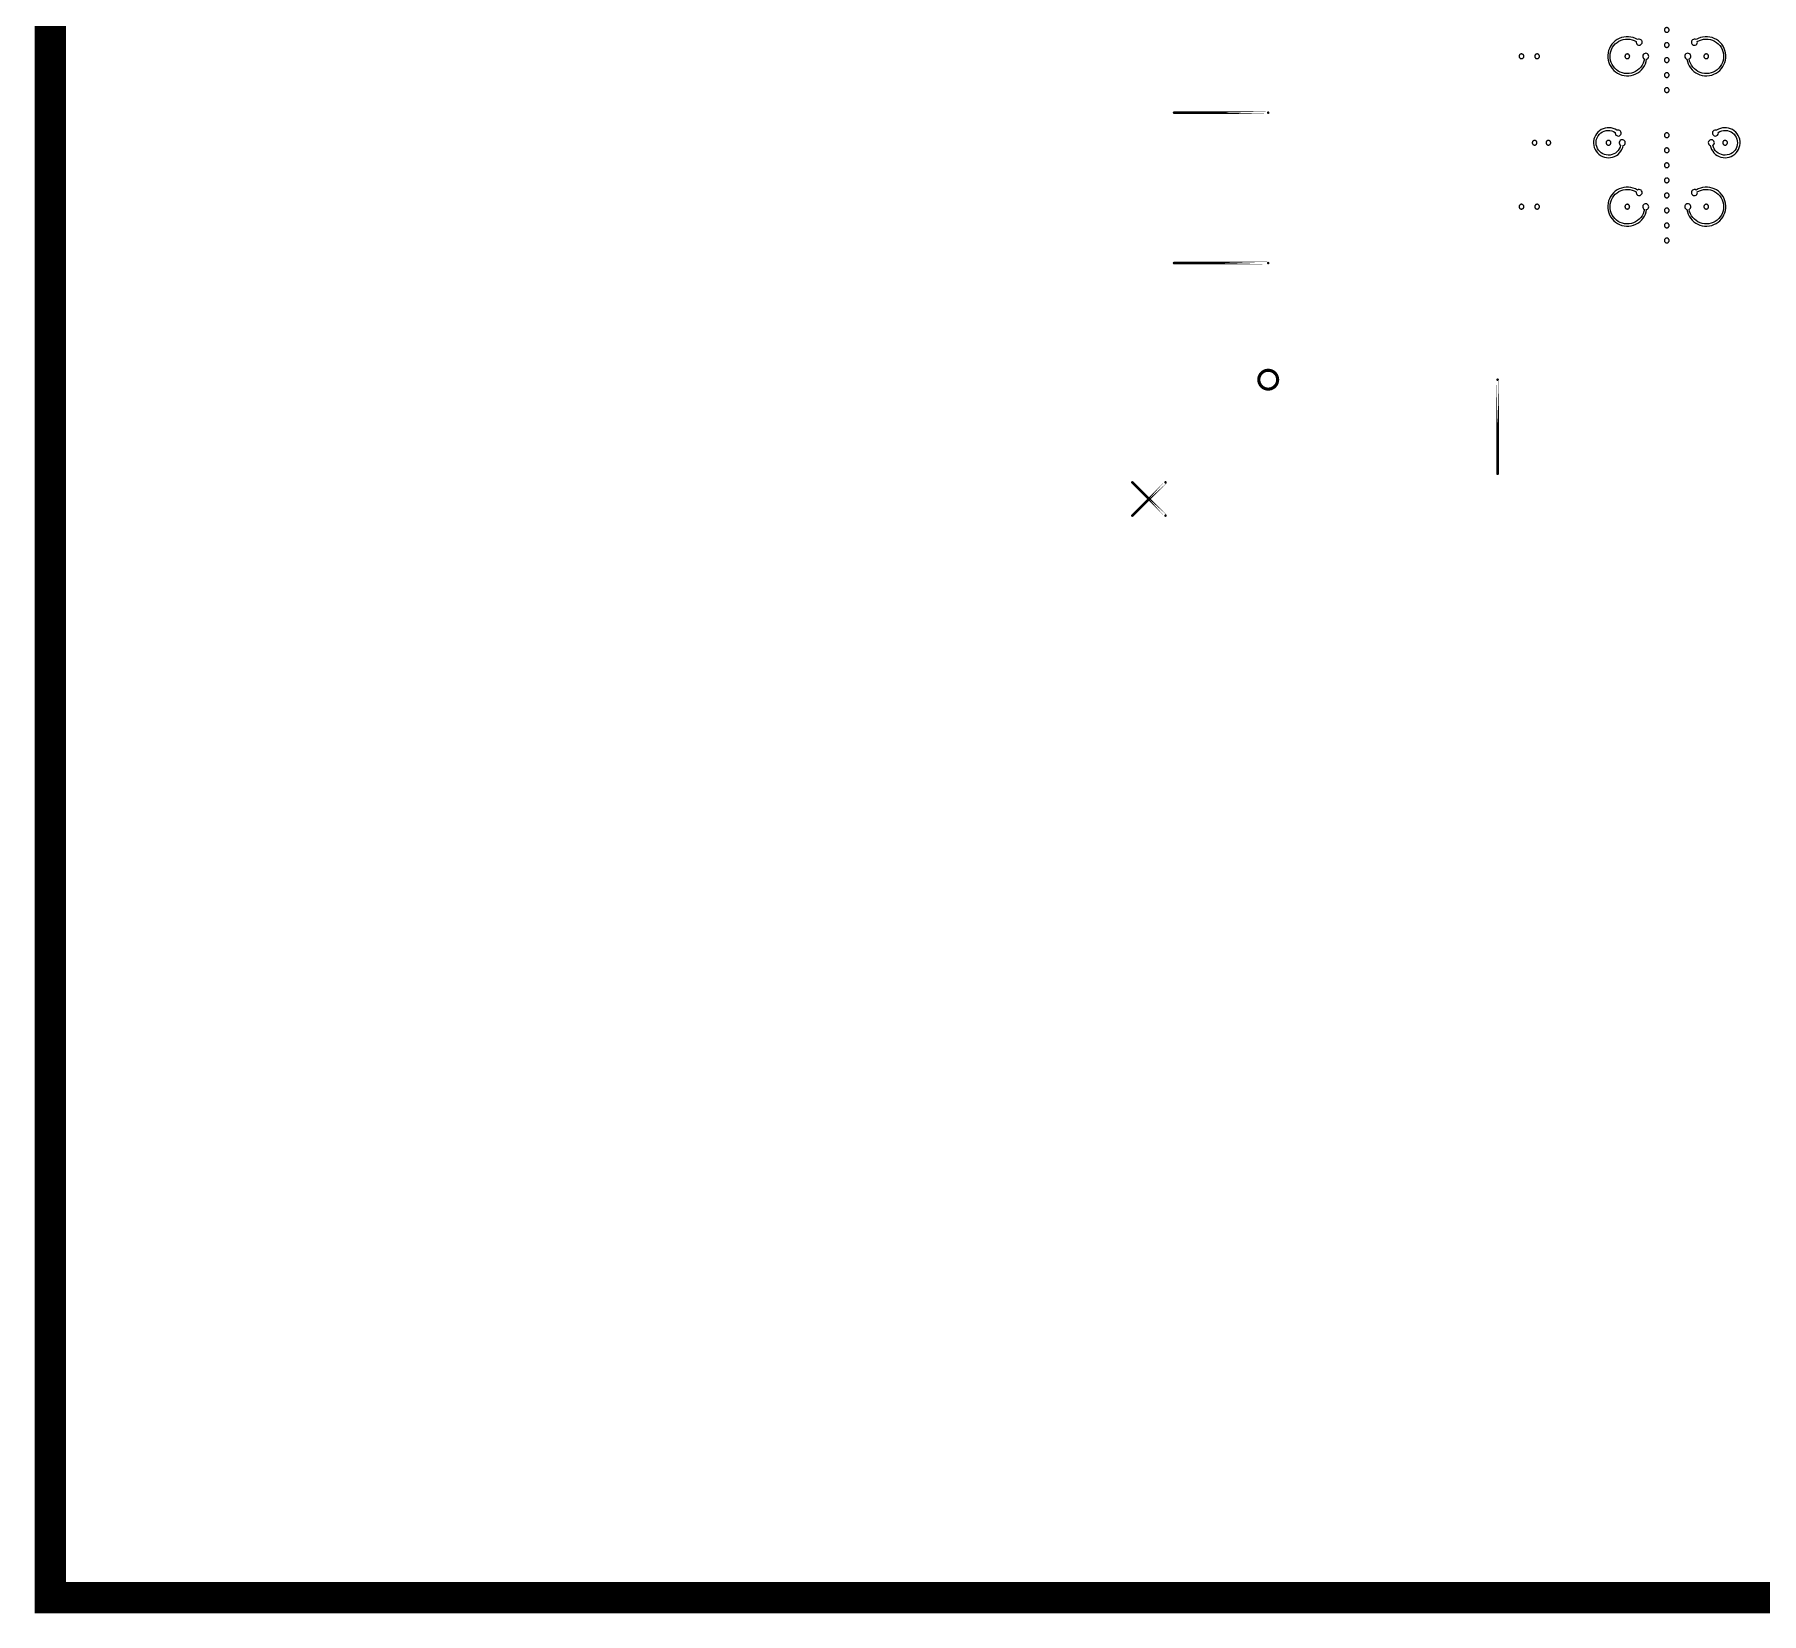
# Model space of a CAD drawing. Extents: x -100 to 100, y -100 to 100.
# Drawn here: x -100.5 to -45.5, y -100.5 to -50.2 of the extents above; entities that cross this region are included whole.
import ezdxf

# ---------------------------------------------------------------- set-up
doc = ezdxf.new("R2010")
doc.units = 0
doc.layers.get('0').update_dxf_attribs({"linetype": 'continuous'})
doc.layers.add('L1', color=7, linetype='continuous')

# ---------------------------------------------------------------- blocks, each defined once
blk = doc.blocks.new('LDI_XFL94-0512-011_L1_B1')
at = {"layer": 'L1'}
for points in [[(-49.973, -53.734), (-49.99, -53.793), (-50.015, -53.848), (-50.049, -53.898), (-50.091, -53.943), (-50.138, -53.98), (-50.191, -54.01), (-50.248, -54.032), (-50.308, -54.045), (-50.368, -54.048), (-50.429, -54.042), (-50.488, -54.026), (-50.544, -54.002), (-50.595, -53.97), (-50.641, -53.93), (-50.68, -53.884), (-50.712, -53.832), (-50.735, -53.775), (-50.749, -53.716), (-50.754, -53.656), (-50.75, -53.595), (-50.737, -53.536), (-50.714, -53.479), (-50.684, -53.427), (-50.645, -53.38), (-50.6, -53.339), (-50.549, -53.306), (-50.493, -53.281), (-50.435, -53.265), (-50.374, -53.258), (-50.314, -53.26), (-50.254, -53.272), (-50.197, -53.292), (-50.143, -53.322), (-50.146, -53.352), (-50.138, -53.381), (-50.122, -53.407), (-50.099, -53.426), (-50.071, -53.437), (-50.041, -53.439), (-50.012, -53.431), (-49.987, -53.415), (-49.967, -53.392), (-49.957, -53.364), (-49.955, -53.334), (-49.963, -53.305), (-49.979, -53.279), (-50.003, -53.26), (-50.031, -53.25), (-50.061, -53.248), (-50.09, -53.256), (-50.147, -53.223), (-50.209, -53.198), (-50.273, -53.182), (-50.339, -53.174), (-50.405, -53.176), (-50.47, -53.187), (-50.533, -53.206), (-50.593, -53.235), (-50.649, -53.271), (-50.699, -53.315), (-50.742, -53.365), (-50.778, -53.42), (-50.806, -53.48), (-50.826, -53.543), (-50.836, -53.609), (-50.838, -53.675), (-50.83, -53.741), (-50.813, -53.805), (-50.788, -53.866), (-50.755, -53.923), (-50.713, -53.975), (-50.666, -54.021), (-50.612, -54.06), (-50.553, -54.091), (-50.491, -54.113), (-50.426, -54.127), (-50.36, -54.132), (-50.294, -54.127), (-50.229, -54.114), (-50.167, -54.091), (-50.108, -54.061), (-50.054, -54.022), (-50.006, -53.976), (-49.965, -53.925), (-49.931, -53.868), (-49.906, -53.807), (-49.889, -53.742), (-49.862, -53.728), (-49.842, -53.705), (-49.83, -53.678), (-49.826, -53.648), (-49.833, -53.618), (-49.848, -53.592), (-49.87, -53.572), (-49.898, -53.56), (-49.928, -53.557), (-49.957, -53.564), (-49.983, -53.579), (-50.003, -53.602), (-50.015, -53.629), (-50.018, -53.659), (-50.011, -53.689), (-49.995, -53.714), (-49.973, -53.734)], [(-48.503, -53.338), (-48.513, -53.339), (-48.522, -53.341), (-48.532, -53.344), (-48.54, -53.348), (-48.549, -53.354), (-48.556, -53.36), (-48.562, -53.368), (-48.568, -53.376), (-48.572, -53.384), (-48.575, -53.394), (-48.577, -53.403), (-48.578, -53.413), (-48.577, -53.423), (-48.575, -53.433), (-48.572, -53.442), (-48.568, -53.451), (-48.562, -53.459), (-48.556, -53.466), (-48.549, -53.473), (-48.54, -53.478), (-48.532, -53.482), (-48.522, -53.486), (-48.513, -53.488), (-48.503, -53.488), (-48.493, -53.488), (-48.484, -53.486), (-48.474, -53.482), (-48.465, -53.478), (-48.457, -53.473), (-48.45, -53.466), (-48.443, -53.459), (-48.438, -53.451), (-48.434, -53.442), (-48.431, -53.433), (-48.429, -53.423), (-48.428, -53.413), (-48.429, -53.403), (-48.431, -53.394), (-48.434, -53.384), (-48.438, -53.376), (-48.443, -53.368), (-48.45, -53.36), (-48.457, -53.354), (-48.465, -53.348), (-48.474, -53.344), (-48.484, -53.341), (-48.493, -53.339), (-48.503, -53.338)], [(-47.117, -53.742), (-47.1, -53.807), (-47.075, -53.868), (-47.041, -53.925), (-47, -53.976), (-46.952, -54.022), (-46.898, -54.061), (-46.839, -54.091), (-46.777, -54.114), (-46.712, -54.127), (-46.646, -54.132), (-46.58, -54.127), (-46.515, -54.113), (-46.453, -54.091), (-46.394, -54.06), (-46.34, -54.021), (-46.293, -53.975), (-46.251, -53.923), (-46.218, -53.866), (-46.193, -53.805), (-46.176, -53.741), (-46.168, -53.675), (-46.17, -53.609), (-46.18, -53.543), (-46.2, -53.48), (-46.228, -53.42), (-46.264, -53.365), (-46.307, -53.315), (-46.357, -53.271), (-46.413, -53.235), (-46.473, -53.206), (-46.536, -53.187), (-46.601, -53.176), (-46.667, -53.174), (-46.733, -53.182), (-46.797, -53.198), (-46.859, -53.223), (-46.916, -53.256), (-46.945, -53.248), (-46.975, -53.25), (-47.003, -53.26), (-47.027, -53.279), (-47.043, -53.305), (-47.051, -53.334), (-47.049, -53.364), (-47.039, -53.392), (-47.019, -53.415), (-46.994, -53.431), (-46.965, -53.439), (-46.935, -53.437), (-46.907, -53.426), (-46.884, -53.407), (-46.868, -53.381), (-46.86, -53.352), (-46.863, -53.322), (-46.809, -53.292), (-46.752, -53.272), (-46.692, -53.26), (-46.632, -53.258), (-46.571, -53.265), (-46.513, -53.281), (-46.457, -53.306), (-46.406, -53.339), (-46.361, -53.38), (-46.322, -53.427), (-46.292, -53.479), (-46.269, -53.536), (-46.256, -53.595), (-46.252, -53.656), (-46.257, -53.716), (-46.271, -53.775), (-46.294, -53.832), (-46.326, -53.884), (-46.365, -53.93), (-46.411, -53.97), (-46.462, -54.002), (-46.518, -54.026), (-46.577, -54.042), (-46.638, -54.048), (-46.698, -54.045), (-46.758, -54.032), (-46.815, -54.01), (-46.868, -53.98), (-46.915, -53.943), (-46.957, -53.898), (-46.991, -53.848), (-47.016, -53.793), (-47.033, -53.734), (-47.011, -53.714), (-46.995, -53.689), (-46.988, -53.659), (-46.991, -53.629), (-47.003, -53.602), (-47.023, -53.579), (-47.049, -53.564), (-47.078, -53.557), (-47.108, -53.56), (-47.136, -53.572), (-47.158, -53.592), (-47.173, -53.618), (-47.18, -53.648), (-47.176, -53.678), (-47.164, -53.705), (-47.144, -53.728), (-47.117, -53.742)], [(-52.713, -53.578), (-52.722, -53.578), (-52.732, -53.58), (-52.741, -53.583), (-52.75, -53.588), (-52.758, -53.593), (-52.766, -53.6), (-52.772, -53.607), (-52.778, -53.615), (-52.782, -53.624), (-52.785, -53.633), (-52.787, -53.643), (-52.788, -53.653), (-52.787, -53.662), (-52.785, -53.672), (-52.782, -53.681), (-52.778, -53.69), (-52.772, -53.698), (-52.766, -53.706), (-52.758, -53.712), (-52.75, -53.718), (-52.741, -53.722), (-52.732, -53.725), (-52.722, -53.727), (-52.713, -53.728), (-52.703, -53.727), (-52.693, -53.725), (-52.684, -53.722), (-52.675, -53.718), (-52.667, -53.712), (-52.66, -53.706), (-52.653, -53.698), (-52.648, -53.69), (-52.643, -53.681), (-52.64, -53.672), (-52.638, -53.662), (-52.638, -53.653), (-52.638, -53.643), (-52.64, -53.633), (-52.643, -53.624), (-52.648, -53.615), (-52.653, -53.607), (-52.66, -53.6), (-52.667, -53.593), (-52.675, -53.588), (-52.684, -53.583), (-52.693, -53.58), (-52.703, -53.578), (-52.713, -53.578)], [(-52.275, -53.578), (-52.285, -53.578), (-52.295, -53.58), (-52.304, -53.583), (-52.313, -53.588), (-52.321, -53.593), (-52.328, -53.6), (-52.335, -53.607), (-52.34, -53.615), (-52.345, -53.624), (-52.348, -53.633), (-52.35, -53.643), (-52.35, -53.653), (-52.35, -53.662), (-52.348, -53.672), (-52.345, -53.681), (-52.34, -53.69), (-52.335, -53.698), (-52.328, -53.706), (-52.321, -53.712), (-52.313, -53.718), (-52.304, -53.722), (-52.295, -53.725), (-52.285, -53.727), (-52.275, -53.728), (-52.266, -53.727), (-52.256, -53.725), (-52.247, -53.722), (-52.238, -53.718), (-52.23, -53.712), (-52.222, -53.706), (-52.216, -53.698), (-52.21, -53.69), (-52.206, -53.681), (-52.203, -53.672), (-52.201, -53.662), (-52.2, -53.653), (-52.201, -53.643), (-52.203, -53.633), (-52.206, -53.624), (-52.21, -53.615), (-52.216, -53.607), (-52.222, -53.6), (-52.23, -53.593), (-52.238, -53.588), (-52.247, -53.583), (-52.256, -53.58), (-52.266, -53.578), (-52.275, -53.578)], [(-50.359, -53.578), (-50.369, -53.578), (-50.379, -53.58), (-50.388, -53.583), (-50.397, -53.588), (-50.405, -53.593), (-50.412, -53.6), (-50.419, -53.607), (-50.424, -53.615), (-50.429, -53.624), (-50.432, -53.633), (-50.434, -53.643), (-50.434, -53.653), (-50.434, -53.662), (-50.432, -53.672), (-50.429, -53.681), (-50.424, -53.69), (-50.419, -53.698), (-50.412, -53.706), (-50.405, -53.712), (-50.397, -53.718), (-50.388, -53.722), (-50.379, -53.725), (-50.369, -53.727), (-50.359, -53.728), (-50.349, -53.727), (-50.34, -53.725), (-50.331, -53.722), (-50.322, -53.718), (-50.314, -53.712), (-50.306, -53.706), (-50.3, -53.698), (-50.294, -53.69), (-50.29, -53.681), (-50.287, -53.672), (-50.285, -53.662), (-50.284, -53.653), (-50.285, -53.643), (-50.287, -53.633), (-50.29, -53.624), (-50.294, -53.615), (-50.3, -53.607), (-50.306, -53.6), (-50.314, -53.593), (-50.322, -53.588), (-50.331, -53.583), (-50.34, -53.58), (-50.349, -53.578), (-50.359, -53.578)], [(-48.503, -53.817), (-48.513, -53.818), (-48.522, -53.82), (-48.532, -53.823), (-48.54, -53.827), (-48.549, -53.833), (-48.556, -53.839), (-48.562, -53.847), (-48.568, -53.855), (-48.572, -53.864), (-48.575, -53.873), (-48.577, -53.882), (-48.578, -53.892), (-48.577, -53.902), (-48.575, -53.912), (-48.572, -53.921), (-48.568, -53.93), (-48.562, -53.938), (-48.556, -53.945), (-48.549, -53.952), (-48.54, -53.957), (-48.532, -53.962), (-48.522, -53.965), (-48.513, -53.967), (-48.503, -53.967), (-48.493, -53.967), (-48.484, -53.965), (-48.474, -53.962), (-48.465, -53.957), (-48.457, -53.952), (-48.45, -53.945), (-48.443, -53.938), (-48.438, -53.93), (-48.434, -53.921), (-48.431, -53.912), (-48.429, -53.902), (-48.428, -53.892), (-48.429, -53.882), (-48.431, -53.873), (-48.434, -53.864), (-48.438, -53.855), (-48.443, -53.847), (-48.45, -53.839), (-48.457, -53.833), (-48.465, -53.827), (-48.474, -53.823), (-48.484, -53.82), (-48.493, -53.818), (-48.503, -53.817)], [(-46.647, -53.578), (-46.656, -53.578), (-46.666, -53.58), (-46.675, -53.583), (-46.684, -53.588), (-46.692, -53.593), (-46.7, -53.6), (-46.706, -53.607), (-46.712, -53.615), (-46.716, -53.624), (-46.719, -53.633), (-46.721, -53.643), (-46.722, -53.653), (-46.721, -53.662), (-46.719, -53.672), (-46.716, -53.681), (-46.712, -53.69), (-46.706, -53.698), (-46.7, -53.706), (-46.692, -53.712), (-46.684, -53.718), (-46.675, -53.722), (-46.666, -53.725), (-46.656, -53.727), (-46.647, -53.728), (-46.637, -53.727), (-46.627, -53.725), (-46.618, -53.722), (-46.609, -53.718), (-46.601, -53.712), (-46.594, -53.706), (-46.587, -53.698), (-46.582, -53.69), (-46.577, -53.681), (-46.574, -53.672), (-46.572, -53.662), (-46.572, -53.653), (-46.572, -53.643), (-46.574, -53.633), (-46.577, -53.624), (-46.582, -53.615), (-46.587, -53.607), (-46.594, -53.6), (-46.601, -53.593), (-46.609, -53.588), (-46.618, -53.583), (-46.627, -53.58), (-46.637, -53.578), (-46.647, -53.578)], [(-48.503, -54.296), (-48.513, -54.297), (-48.522, -54.299), (-48.532, -54.302), (-48.54, -54.306), (-48.549, -54.312), (-48.556, -54.318), (-48.562, -54.326), (-48.568, -54.334), (-48.572, -54.343), (-48.575, -54.352), (-48.577, -54.361), (-48.578, -54.371), (-48.577, -54.381), (-48.575, -54.391), (-48.572, -54.4), (-48.568, -54.409), (-48.562, -54.417), (-48.556, -54.424), (-48.549, -54.431), (-48.54, -54.436), (-48.532, -54.441), (-48.522, -54.444), (-48.513, -54.446), (-48.503, -54.446), (-48.493, -54.446), (-48.484, -54.444), (-48.474, -54.441), (-48.465, -54.436), (-48.457, -54.431), (-48.45, -54.424), (-48.443, -54.417), (-48.438, -54.409), (-48.434, -54.4), (-48.431, -54.391), (-48.429, -54.381), (-48.428, -54.371), (-48.429, -54.361), (-48.431, -54.352), (-48.434, -54.343), (-48.438, -54.334), (-48.443, -54.326), (-48.45, -54.318), (-48.457, -54.312), (-48.465, -54.306), (-48.474, -54.302), (-48.484, -54.299), (-48.493, -54.297), (-48.503, -54.296)], [(-48.503, -54.775), (-48.513, -54.776), (-48.522, -54.778), (-48.532, -54.781), (-48.54, -54.785), (-48.549, -54.791), (-48.556, -54.797), (-48.562, -54.805), (-48.568, -54.813), (-48.572, -54.822), (-48.575, -54.831), (-48.577, -54.841), (-48.578, -54.85), (-48.577, -54.86), (-48.575, -54.87), (-48.572, -54.879), (-48.568, -54.888), (-48.562, -54.896), (-48.556, -54.903), (-48.549, -54.91), (-48.54, -54.915), (-48.532, -54.92), (-48.522, -54.923), (-48.513, -54.925), (-48.503, -54.925), (-48.493, -54.925), (-48.484, -54.923), (-48.474, -54.92), (-48.465, -54.915), (-48.457, -54.91), (-48.45, -54.903), (-48.443, -54.896), (-48.438, -54.888), (-48.434, -54.879), (-48.431, -54.87), (-48.429, -54.86), (-48.428, -54.85), (-48.429, -54.841), (-48.431, -54.831), (-48.434, -54.822), (-48.438, -54.813), (-48.443, -54.805), (-48.45, -54.797), (-48.457, -54.791), (-48.465, -54.785), (-48.474, -54.781), (-48.484, -54.778), (-48.493, -54.776), (-48.503, -54.775)], [(-49.216, -55.774), (-49.232, -55.845), (-49.257, -55.912), (-49.29, -55.976), (-49.332, -56.035), (-49.381, -56.088), (-49.436, -56.134), (-49.497, -56.172), (-49.562, -56.202), (-49.631, -56.224), (-49.701, -56.236), (-49.773, -56.239), (-49.845, -56.233), (-49.915, -56.217), (-49.983, -56.193), (-50.047, -56.159), (-50.106, -56.118), (-50.159, -56.069), (-50.205, -56.014), (-50.243, -55.954), (-50.274, -55.888), (-50.296, -55.82), (-50.308, -55.749), (-50.311, -55.677), (-50.305, -55.605), (-50.29, -55.535), (-50.265, -55.467), (-50.232, -55.403), (-50.191, -55.344), (-50.142, -55.291), (-50.087, -55.245), (-50.026, -55.206), (-49.961, -55.176), (-49.893, -55.154), (-49.822, -55.141), (-49.75, -55.138), (-49.678, -55.144), (-49.608, -55.159), (-49.54, -55.184), (-49.476, -55.217), (-49.479, -55.246), (-49.472, -55.274), (-49.458, -55.299), (-49.436, -55.319), (-49.409, -55.331), (-49.38, -55.335), (-49.352, -55.33), (-49.326, -55.316), (-49.305, -55.295), (-49.292, -55.269), (-49.287, -55.24), (-49.292, -55.211), (-49.304, -55.185), (-49.324, -55.164), (-49.35, -55.149), (-49.379, -55.143), (-49.408, -55.146), (-49.434, -55.158), (-49.501, -55.122), (-49.572, -55.095), (-49.646, -55.077), (-49.721, -55.067), (-49.797, -55.067), (-49.872, -55.076), (-49.946, -55.094), (-50.016, -55.121), (-50.083, -55.156), (-50.146, -55.199), (-50.202, -55.25), (-50.252, -55.307), (-50.295, -55.369), (-50.33, -55.437), (-50.356, -55.508), (-50.374, -55.582), (-50.382, -55.657), (-50.382, -55.733), (-50.372, -55.808), (-50.353, -55.881), (-50.325, -55.952), (-50.289, -56.018), (-50.245, -56.08), (-50.194, -56.136), (-50.136, -56.185), (-50.073, -56.227), (-50.005, -56.261), (-49.934, -56.287), (-49.86, -56.303), (-49.784, -56.311), (-49.708, -56.309), (-49.633, -56.298), (-49.56, -56.278), (-49.49, -56.25), (-49.424, -56.213), (-49.363, -56.168), (-49.307, -56.116), (-49.259, -56.058), (-49.218, -55.994), (-49.185, -55.926), (-49.16, -55.854), (-49.144, -55.78), (-49.118, -55.767), (-49.097, -55.746), (-49.083, -55.721), (-49.078, -55.692), (-49.081, -55.663), (-49.093, -55.636), (-49.113, -55.615), (-49.138, -55.6), (-49.166, -55.593), (-49.196, -55.595), (-49.223, -55.606), (-49.245, -55.625), (-49.261, -55.649), (-49.269, -55.678), (-49.268, -55.707), (-49.258, -55.734), (-49.24, -55.758), (-49.216, -55.774)], [(-48.503, -55.254), (-48.513, -55.255), (-48.522, -55.257), (-48.532, -55.26), (-48.54, -55.264), (-48.549, -55.27), (-48.556, -55.276), (-48.562, -55.284), (-48.568, -55.292), (-48.572, -55.301), (-48.575, -55.31), (-48.577, -55.32), (-48.578, -55.329), (-48.577, -55.339), (-48.575, -55.349), (-48.572, -55.358), (-48.568, -55.367), (-48.562, -55.375), (-48.556, -55.382), (-48.549, -55.389), (-48.54, -55.394), (-48.532, -55.399), (-48.522, -55.402), (-48.513, -55.404), (-48.503, -55.404), (-48.493, -55.404), (-48.484, -55.402), (-48.474, -55.399), (-48.465, -55.394), (-48.457, -55.389), (-48.45, -55.382), (-48.443, -55.375), (-48.438, -55.367), (-48.434, -55.358), (-48.431, -55.349), (-48.429, -55.339), (-48.428, -55.329), (-48.429, -55.32), (-48.431, -55.31), (-48.434, -55.301), (-48.438, -55.292), (-48.443, -55.284), (-48.45, -55.276), (-48.457, -55.27), (-48.465, -55.264), (-48.474, -55.26), (-48.484, -55.257), (-48.493, -55.255), (-48.503, -55.254)], [(-47.862, -55.78), (-47.846, -55.854), (-47.821, -55.926), (-47.788, -55.994), (-47.747, -56.058), (-47.699, -56.116), (-47.643, -56.168), (-47.582, -56.213), (-47.516, -56.25), (-47.446, -56.278), (-47.373, -56.298), (-47.298, -56.309), (-47.222, -56.311), (-47.146, -56.303), (-47.072, -56.287), (-47.001, -56.261), (-46.933, -56.227), (-46.87, -56.185), (-46.812, -56.136), (-46.761, -56.08), (-46.717, -56.018), (-46.681, -55.952), (-46.653, -55.881), (-46.634, -55.808), (-46.624, -55.733), (-46.624, -55.657), (-46.632, -55.582), (-46.65, -55.508), (-46.676, -55.437), (-46.711, -55.369), (-46.754, -55.307), (-46.804, -55.25), (-46.86, -55.199), (-46.923, -55.156), (-46.99, -55.121), (-47.06, -55.094), (-47.134, -55.076), (-47.209, -55.067), (-47.285, -55.067), (-47.36, -55.077), (-47.434, -55.095), (-47.505, -55.122), (-47.572, -55.158), (-47.598, -55.146), (-47.627, -55.143), (-47.656, -55.149), (-47.682, -55.164), (-47.702, -55.185), (-47.714, -55.211), (-47.719, -55.24), (-47.714, -55.269), (-47.701, -55.295), (-47.68, -55.316), (-47.654, -55.33), (-47.626, -55.335), (-47.597, -55.331), (-47.57, -55.319), (-47.548, -55.299), (-47.534, -55.274), (-47.527, -55.246), (-47.53, -55.217), (-47.466, -55.184), (-47.398, -55.159), (-47.328, -55.144), (-47.256, -55.138), (-47.184, -55.141), (-47.113, -55.154), (-47.045, -55.176), (-46.979, -55.206), (-46.919, -55.245), (-46.864, -55.291), (-46.815, -55.344), (-46.774, -55.403), (-46.741, -55.467), (-46.716, -55.535), (-46.701, -55.605), (-46.695, -55.677), (-46.698, -55.749), (-46.71, -55.82), (-46.732, -55.888), (-46.762, -55.954), (-46.801, -56.014), (-46.847, -56.069), (-46.9, -56.118), (-46.959, -56.159), (-47.023, -56.193), (-47.091, -56.217), (-47.161, -56.233), (-47.233, -56.239), (-47.305, -56.236), (-47.375, -56.224), (-47.444, -56.202), (-47.509, -56.172), (-47.57, -56.134), (-47.625, -56.088), (-47.674, -56.035), (-47.716, -55.976), (-47.749, -55.912), (-47.774, -55.845), (-47.79, -55.774), (-47.766, -55.758), (-47.748, -55.734), (-47.738, -55.707), (-47.737, -55.678), (-47.745, -55.649), (-47.761, -55.625), (-47.783, -55.606), (-47.81, -55.595), (-47.84, -55.593), (-47.868, -55.6), (-47.893, -55.615), (-47.913, -55.636), (-47.925, -55.663), (-47.928, -55.692), (-47.923, -55.721), (-47.909, -55.746), (-47.888, -55.767), (-47.862, -55.78)], [(-53.132, -55.614), (-53.142, -55.614), (-53.151, -55.616), (-53.16, -55.619), (-53.169, -55.624), (-53.177, -55.629), (-53.185, -55.636), (-53.191, -55.643), (-53.197, -55.651), (-53.201, -55.66), (-53.204, -55.669), (-53.206, -55.679), (-53.207, -55.689), (-53.206, -55.698), (-53.204, -55.708), (-53.201, -55.717), (-53.197, -55.726), (-53.191, -55.734), (-53.185, -55.742), (-53.177, -55.748), (-53.169, -55.754), (-53.16, -55.758), (-53.151, -55.761), (-53.142, -55.763), (-53.132, -55.764), (-53.122, -55.763), (-53.112, -55.761), (-53.103, -55.758), (-53.094, -55.754), (-53.086, -55.748), (-53.079, -55.742), (-53.072, -55.734), (-53.067, -55.726), (-53.062, -55.717), (-53.059, -55.708), (-53.057, -55.698), (-53.057, -55.689), (-53.057, -55.679), (-53.059, -55.669), (-53.062, -55.66), (-53.067, -55.651), (-53.072, -55.643), (-53.079, -55.636), (-53.086, -55.629), (-53.094, -55.624), (-53.103, -55.619), (-53.112, -55.616), (-53.122, -55.614), (-53.132, -55.614)], [(-52.635, -55.614), (-52.645, -55.614), (-52.654, -55.616), (-52.663, -55.619), (-52.672, -55.624), (-52.68, -55.629), (-52.688, -55.636), (-52.694, -55.643), (-52.7, -55.651), (-52.704, -55.66), (-52.707, -55.669), (-52.709, -55.679), (-52.71, -55.689), (-52.709, -55.698), (-52.707, -55.708), (-52.704, -55.717), (-52.7, -55.726), (-52.694, -55.734), (-52.688, -55.742), (-52.68, -55.748), (-52.672, -55.754), (-52.663, -55.758), (-52.654, -55.761), (-52.645, -55.763), (-52.635, -55.764), (-52.625, -55.763), (-52.615, -55.761), (-52.606, -55.758), (-52.597, -55.754), (-52.589, -55.748), (-52.582, -55.742), (-52.575, -55.734), (-52.57, -55.726), (-52.565, -55.717), (-52.562, -55.708), (-52.56, -55.698), (-52.56, -55.689), (-52.56, -55.679), (-52.562, -55.669), (-52.565, -55.66), (-52.57, -55.651), (-52.575, -55.643), (-52.582, -55.636), (-52.589, -55.629), (-52.597, -55.624), (-52.606, -55.619), (-52.615, -55.616), (-52.625, -55.614), (-52.635, -55.614)], [(-49.76, -55.614), (-49.77, -55.614), (-49.78, -55.616), (-49.789, -55.619), (-49.798, -55.624), (-49.806, -55.629), (-49.814, -55.636), (-49.82, -55.643), (-49.825, -55.651), (-49.83, -55.66), (-49.833, -55.669), (-49.835, -55.679), (-49.835, -55.689), (-49.835, -55.698), (-49.833, -55.708), (-49.83, -55.717), (-49.825, -55.726), (-49.82, -55.734), (-49.814, -55.742), (-49.806, -55.748), (-49.798, -55.754), (-49.789, -55.758), (-49.78, -55.761), (-49.77, -55.763), (-49.76, -55.764), (-49.751, -55.763), (-49.741, -55.761), (-49.732, -55.758), (-49.723, -55.754), (-49.715, -55.748), (-49.707, -55.742), (-49.701, -55.734), (-49.696, -55.726), (-49.691, -55.717), (-49.688, -55.708), (-49.686, -55.698), (-49.685, -55.689), (-49.686, -55.679), (-49.688, -55.669), (-49.691, -55.66), (-49.696, -55.651), (-49.701, -55.643), (-49.707, -55.636), (-49.715, -55.629), (-49.723, -55.624), (-49.732, -55.619), (-49.741, -55.616), (-49.751, -55.614), (-49.76, -55.614)], [(-48.503, -55.733), (-48.513, -55.734), (-48.522, -55.736), (-48.532, -55.739), (-48.54, -55.743), (-48.549, -55.749), (-48.556, -55.755), (-48.562, -55.763), (-48.568, -55.771), (-48.572, -55.78), (-48.575, -55.789), (-48.577, -55.799), (-48.578, -55.808), (-48.577, -55.818), (-48.575, -55.828), (-48.572, -55.837), (-48.568, -55.846), (-48.562, -55.854), (-48.556, -55.861), (-48.549, -55.868), (-48.54, -55.873), (-48.532, -55.878), (-48.522, -55.881), (-48.513, -55.883), (-48.503, -55.883), (-48.493, -55.883), (-48.484, -55.881), (-48.474, -55.878), (-48.465, -55.873), (-48.457, -55.868), (-48.45, -55.861), (-48.443, -55.854), (-48.438, -55.846), (-48.434, -55.837), (-48.431, -55.828), (-48.429, -55.818), (-48.428, -55.808), (-48.429, -55.799), (-48.431, -55.789), (-48.434, -55.78), (-48.438, -55.771), (-48.443, -55.763), (-48.45, -55.755), (-48.457, -55.749), (-48.465, -55.743), (-48.474, -55.739), (-48.484, -55.736), (-48.493, -55.734), (-48.503, -55.733)], [(-47.246, -55.614), (-47.255, -55.614), (-47.265, -55.616), (-47.274, -55.619), (-47.283, -55.624), (-47.291, -55.629), (-47.299, -55.636), (-47.305, -55.643), (-47.31, -55.651), (-47.315, -55.66), (-47.318, -55.669), (-47.32, -55.679), (-47.321, -55.689), (-47.32, -55.698), (-47.318, -55.708), (-47.315, -55.717), (-47.31, -55.726), (-47.305, -55.734), (-47.299, -55.742), (-47.291, -55.748), (-47.283, -55.754), (-47.274, -55.758), (-47.265, -55.761), (-47.255, -55.763), (-47.246, -55.764), (-47.236, -55.763), (-47.226, -55.761), (-47.217, -55.758), (-47.208, -55.754), (-47.2, -55.748), (-47.192, -55.742), (-47.186, -55.734), (-47.181, -55.726), (-47.176, -55.717), (-47.173, -55.708), (-47.171, -55.698), (-47.171, -55.689), (-47.171, -55.679), (-47.173, -55.669), (-47.176, -55.66), (-47.181, -55.651), (-47.186, -55.643), (-47.192, -55.636), (-47.2, -55.629), (-47.208, -55.624), (-47.217, -55.619), (-47.226, -55.616), (-47.236, -55.614), (-47.246, -55.614)], [(-48.503, -56.212), (-48.513, -56.213), (-48.522, -56.215), (-48.532, -56.218), (-48.54, -56.222), (-48.549, -56.228), (-48.556, -56.234), (-48.562, -56.242), (-48.568, -56.25), (-48.572, -56.259), (-48.575, -56.268), (-48.577, -56.278), (-48.578, -56.287), (-48.577, -56.297), (-48.575, -56.307), (-48.572, -56.316), (-48.568, -56.325), (-48.562, -56.333), (-48.556, -56.34), (-48.549, -56.347), (-48.54, -56.352), (-48.532, -56.357), (-48.522, -56.36), (-48.513, -56.362), (-48.503, -56.362), (-48.493, -56.362), (-48.484, -56.36), (-48.474, -56.357), (-48.465, -56.352), (-48.457, -56.347), (-48.45, -56.34), (-48.443, -56.333), (-48.438, -56.325), (-48.434, -56.316), (-48.431, -56.307), (-48.429, -56.297), (-48.428, -56.287), (-48.429, -56.278), (-48.431, -56.268), (-48.434, -56.259), (-48.438, -56.25), (-48.443, -56.242), (-48.45, -56.234), (-48.457, -56.228), (-48.465, -56.222), (-48.474, -56.218), (-48.484, -56.215), (-48.493, -56.213), (-48.503, -56.212)], [(-48.503, -56.691), (-48.513, -56.692), (-48.522, -56.694), (-48.532, -56.697), (-48.54, -56.702), (-48.549, -56.707), (-48.556, -56.713), (-48.562, -56.721), (-48.568, -56.729), (-48.572, -56.738), (-48.575, -56.747), (-48.577, -56.757), (-48.578, -56.766), (-48.577, -56.776), (-48.575, -56.786), (-48.572, -56.795), (-48.568, -56.804), (-48.562, -56.812), (-48.556, -56.82), (-48.549, -56.826), (-48.54, -56.831), (-48.532, -56.836), (-48.522, -56.839), (-48.513, -56.841), (-48.503, -56.841), (-48.493, -56.841), (-48.484, -56.839), (-48.474, -56.836), (-48.465, -56.831), (-48.457, -56.826), (-48.45, -56.82), (-48.443, -56.812), (-48.438, -56.804), (-48.434, -56.795), (-48.431, -56.786), (-48.429, -56.776), (-48.428, -56.766), (-48.429, -56.757), (-48.431, -56.747), (-48.434, -56.738), (-48.438, -56.729), (-48.443, -56.721), (-48.45, -56.713), (-48.457, -56.707), (-48.465, -56.702), (-48.474, -56.697), (-48.484, -56.694), (-48.493, -56.692), (-48.503, -56.691)]]:
    blk.add_lwpolyline(points, close=True, dxfattribs=at)
blk = doc.blocks.new('cutlineendpoint')
at = {"const_width": 0.04}
blk.add_lwpolyline([(-0.02, 0, 1), (0.02, 0, 1)], format="xyb", close=True, dxfattribs=at)

msp = doc.modelspace()

# ---------------------------------------------------------------- linework, layer by layer
at = {"layer": 'L1'}
for points, const_width in [([(-100, 100), (100, 100), (100, -100), (-100, -100)], 1), ([(-61.2, -52.695), (-64.2, -52.695)], 0.08), ([(-61.2, -57.485), (-64.2, -57.485)], 0.08), ([(-53.892, -61.2), (-53.892, -64.2)], 0.08), ([(-64.47, -64.47), (-65.53, -65.53)], 0.08), ([(-64.47, -65.53), (-65.53, -64.47)], 0.08)]:
    msp.add_lwpolyline(points, close=True, dxfattribs=dict(at, const_width=const_width))
at = {"layer": 'L1', "const_width": 0.1}
msp.add_lwpolyline([(-61.5, -61.2, 1), (-60.9, -61.2, 1)], format="xyb", close=True, dxfattribs=at)

# ---------------------------------------------------------------- block references
at = {"layer": 'L1'}
for name, p in [('LDI_XFL94-0512-011_L1_B1', (0, 4.79)), ('cutlineendpoint', (-64.2, -52.695)), ('cutlineendpoint', (-61.2, -52.695)), ('LDI_XFL94-0512-011_L1_B1', (0, 0)), ('cutlineendpoint', (-64.2, -57.485)), ('cutlineendpoint', (-61.2, -57.485)), ('cutlineendpoint', (-53.892, -61.2)), ('cutlineendpoint', (-53.892, -64.2)), ('cutlineendpoint', (-65.53, -64.47)), ('cutlineendpoint', (-64.47, -64.47)), ('cutlineendpoint', (-65.53, -65.53)), ('cutlineendpoint', (-64.47, -65.53))]:
    msp.add_blockref(name, p, dxfattribs=at)

doc.saveas('drawing.dxf')
